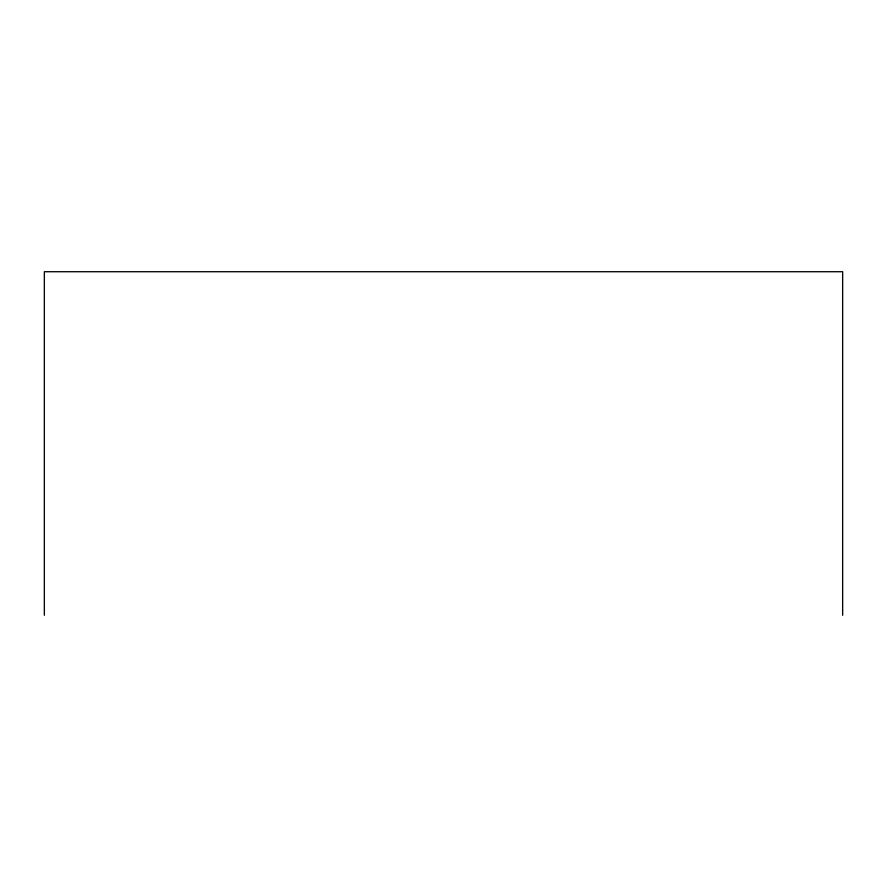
<?xml version="1.0" encoding="UTF-8"?>
<svg xmlns="http://www.w3.org/2000/svg" width="887" height="887" viewBox="0 0 887 887"><rect width="100%" height="100%" fill="white"/><g stroke="black" fill="none" stroke-linecap="round" stroke-linejoin="round"><path stroke-width="1.33" d="M842.65 615.279L842.65 271.721L44.35 271.721L44.35 615.279"/></g></svg>
